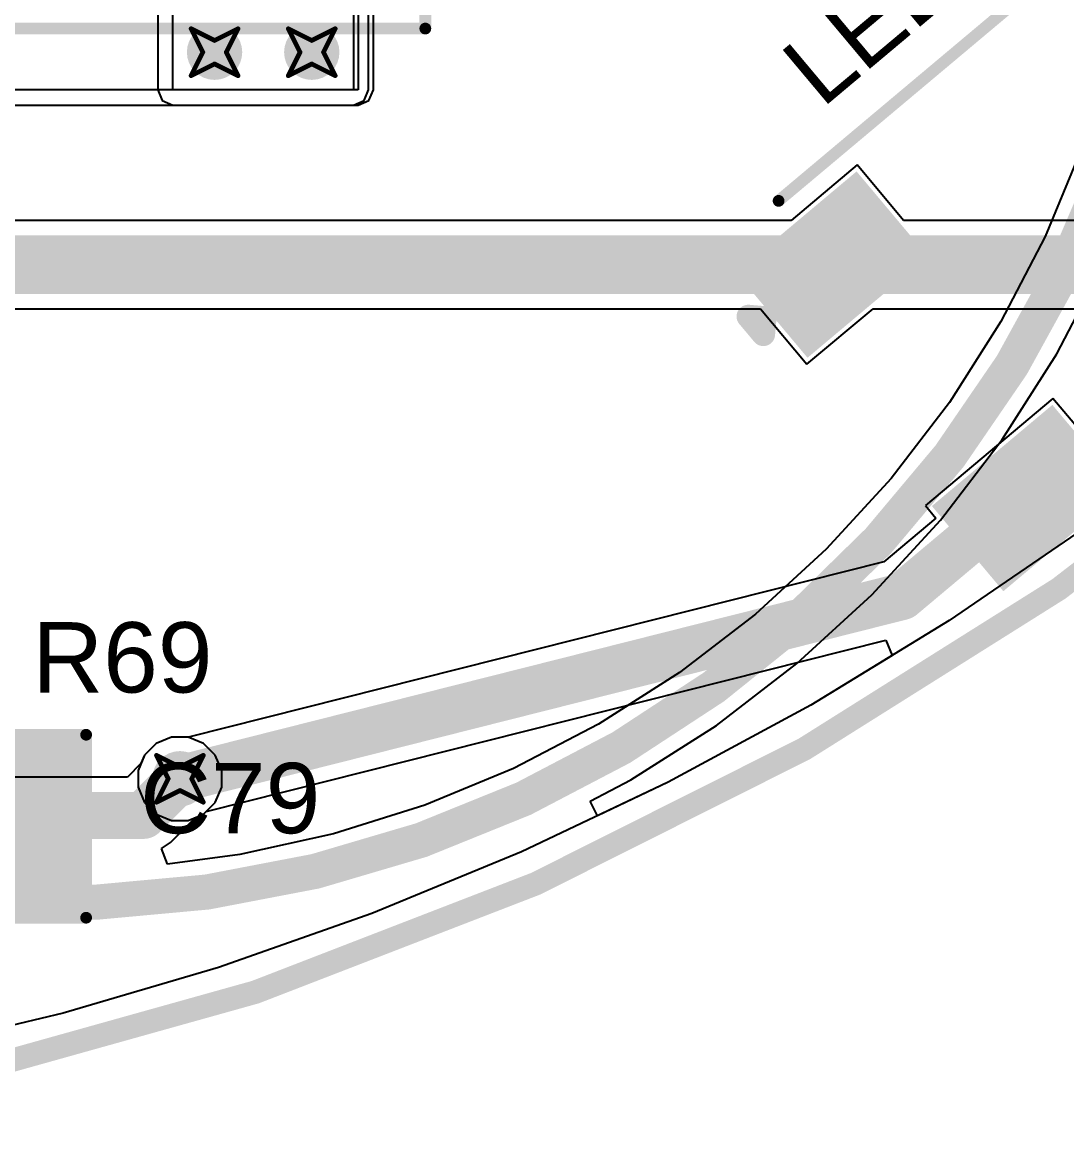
# Model space of a CAD drawing. Header units: inches. Extents: x -5 to 247, y -53 to 67.
# Drawn here: x 35.94 to 47.25, y -53.18 to -41.1 of the extents above; entities that cross this region are included whole.
import ezdxf

# ---------------------------------------------------------------- set-up
doc = ezdxf.new("R2010")
doc.units = ezdxf.units.IN
for name, color, linetype in [('Board Outline', 216, 'Continuous'), ('Bottom Layer', 5, 'Continuous'), ('Drill Drawing', 1, 'Continuous'), ('Top Layer', 1, 'Continuous'), ('Top Overlay', 2, 'Continuous'), ('Top Paste', 8, 'Continuous'), ('Top Solder', 216, 'Continuous'), ('Via Holes', 16, 'Continuous')]:
    doc.layers.add(name, color=color, linetype=linetype)
doc.styles.add('Arial', font='', dxfattribs={"height": 0.2})
doc.styles.get('Arial').set_extended_font_data('Arial')

# ---------------------------------------------------------------- blocks, each defined once
blk = doc.blocks.new('HMS0603_2R2_14')
at = {"layer": 'Top Layer'}
for points in [[(-4.552, 1.65), (-2.052, 1.65), (-2.052, -1.65), (-4.552, -1.65)], [(2.052, 1.65), (4.552, 1.65), (4.552, -1.65), (2.052, -1.65)]]:
    blk.add_hatch(color=1, dxfattribs=at).paths.add_polyline_path(points)
at = {"layer": 'Top Paste'}
for points in [[(-4.552, 1.65), (-2.052, 1.65), (-2.052, -1.65), (-4.552, -1.65)], [(2.052, 1.65), (4.552, 1.65), (4.552, -1.65), (2.052, -1.65)]]:
    blk.add_hatch(color=8, dxfattribs=at).paths.add_polyline_path(points)
at = {"layer": 'Top Solder'}
for points in [[(-4.603, 1.701), (-2.001, 1.701), (-2.001, -1.701), (-4.603, -1.701)], [(2.001, 1.701), (4.603, 1.701), (4.603, -1.701), (2.001, -1.701)]]:
    blk.add_hatch(color=216, dxfattribs=at).paths.add_polyline_path(points)
at = {"layer": 'Top Overlay'}
for points in [[(-3.7, 3.3, 0.127, 0.127, 0), (3.7, 3.3, 0.127, 0.127, 0)], [(-3.7, 1.881, 0.127, 0.127, 0), (-3.7, 3.3, 0.127, 0.127, 0)], [(3.7, 1.881, 0.127, 0.127, 0), (3.7, 3.3, 0.127, 0.127, 0)], [(-3.7, -3.3, 0.127, 0.127, 0), (-3.7, -1.881, 0.127, 0.127, 0)], [(3.7, -3.3, 0.127, 0.127, 0), (3.7, -1.881, 0.127, 0.127, 0)], [(-3.7, -3.3, 0.127, 0.127, 0), (3.7, -3.3, 0.127, 0.127, 0)]]:
    blk.add_lwpolyline(points, format="xyseb", dxfattribs=at)
for points in [[(-3.732, 3.3, 0.0635, 0.0635, 1), (-3.668, 3.3, 0.0635, 0.0635, 1)], [(-3.732, 3.3, 0.0635, 0.0635, 1), (-3.668, 3.3, 0.0635, 0.0635, 1)], [(3.668, 3.3, 0.0635, 0.0635, 1), (3.732, 3.3, 0.0635, 0.0635, 1)], [(3.668, 3.3, 0.0635, 0.0635, 1), (3.732, 3.3, 0.0635, 0.0635, 1)], [(-3.732, 1.881, 0.0635, 0.0635, 1), (-3.668, 1.881, 0.0635, 0.0635, 1)], [(3.668, 1.881, 0.0635, 0.0635, 1), (3.732, 1.881, 0.0635, 0.0635, 1)], [(-3.732, -1.881, 0.0635, 0.0635, 1), (-3.668, -1.881, 0.0635, 0.0635, 1)], [(3.668, -1.881, 0.0635, 0.0635, 1), (3.732, -1.881, 0.0635, 0.0635, 1)], [(-3.732, -3.3, 0.0635, 0.0635, 1), (-3.668, -3.3, 0.0635, 0.0635, 1)], [(-3.732, -3.3, 0.0635, 0.0635, 1), (-3.668, -3.3, 0.0635, 0.0635, 1)], [(3.668, -3.3, 0.0635, 0.0635, 1), (3.732, -3.3, 0.0635, 0.0635, 1)], [(3.668, -3.3, 0.0635, 0.0635, 1), (3.732, -3.3, 0.0635, 0.0635, 1)]]:
    blk.add_lwpolyline(points, format="xyseb", close=True, dxfattribs=at)
blk = doc.blocks.new('C___1206_57')
at = {"layer": 'Top Layer'}
for points in [[(-2.032, 0.889), (-0.508, 0.889), (-0.508, -0.889), (-2.032, -0.889)], [(0.508, 0.889), (2.032, 0.889), (2.032, -0.889), (0.508, -0.889)]]:
    blk.add_hatch(color=1, dxfattribs=at).paths.add_polyline_path(points)
at = {"layer": 'Top Paste'}
for points in [[(-2.032, 0.889), (-0.508, 0.889), (-0.508, -0.889), (-2.032, -0.889)], [(0.508, 0.889), (2.032, 0.889), (2.032, -0.889), (0.508, -0.889)]]:
    blk.add_hatch(color=8, dxfattribs=at).paths.add_polyline_path(points)
at = {"layer": 'Top Solder'}
for points in [[(-2.1336, 0.9906), (-0.4064, 0.9906), (-0.4064, -0.9906), (-2.1336, -0.9906)], [(0.4064, 0.9906), (2.1336, 0.9906), (2.1336, -0.9906), (0.4064, -0.9906)]]:
    blk.add_hatch(color=216, dxfattribs=at).paths.add_polyline_path(points)
at = {"layer": 'Top Overlay'}
for points in [[(-0.6096, 0.9906, 0.127, 0.127, 0), (-2.1336, 0.9906, 0.127, 0.127, 0)], [(-2.1336, 0.9906, 0.127, 0.127, 0), (-2.1336, -0.9906, 0.127, 0.127, 0)], [(2.1336, 0.9906, 0.127, 0.127, 0), (0.6096, 0.9906, 0.127, 0.127, 0)], [(2.1336, 0.9906, 0.127, 0.127, 0), (2.1336, -0.9906, 0.127, 0.127, 0)], [(-0.6096, -0.9906, 0.127, 0.127, 0), (-2.1336, -0.9906, 0.127, 0.127, 0)], [(2.1336, -0.9906, 0.127, 0.127, 0), (0.6096, -0.9906, 0.127, 0.127, 0)]]:
    blk.add_lwpolyline(points, format="xyseb", dxfattribs=at)
for points in [[(-2.16535, 0.9906, 0.0635, 0.0635, 1), (-2.10185, 0.9906, 0.0635, 0.0635, 1)], [(-2.16535, 0.9906, 0.0635, 0.0635, 1), (-2.10185, 0.9906, 0.0635, 0.0635, 1)], [(-0.64135, 0.9906, 0.0635, 0.0635, 1), (-0.57785, 0.9906, 0.0635, 0.0635, 1)], [(0.57785, 0.9906, 0.0635, 0.0635, 1), (0.64135, 0.9906, 0.0635, 0.0635, 1)], [(2.10185, 0.9906, 0.0635, 0.0635, 1), (2.16535, 0.9906, 0.0635, 0.0635, 1)], [(2.10185, 0.9906, 0.0635, 0.0635, 1), (2.16535, 0.9906, 0.0635, 0.0635, 1)], [(-2.16535, -0.9906, 0.0635, 0.0635, 1), (-2.10185, -0.9906, 0.0635, 0.0635, 1)], [(-2.16535, -0.9906, 0.0635, 0.0635, 1), (-2.10185, -0.9906, 0.0635, 0.0635, 1)], [(-0.64135, -0.9906, 0.0635, 0.0635, 1), (-0.57785, -0.9906, 0.0635, 0.0635, 1)], [(0.57785, -0.9906, 0.0635, 0.0635, 1), (0.64135, -0.9906, 0.0635, 0.0635, 1)], [(2.10185, -0.9906, 0.0635, 0.0635, 1), (2.16535, -0.9906, 0.0635, 0.0635, 1)], [(2.10185, -0.9906, 0.0635, 0.0635, 1), (2.16535, -0.9906, 0.0635, 0.0635, 1)]]:
    blk.add_lwpolyline(points, format="xyseb", close=True, dxfattribs=at)
blk = doc.blocks.new('WS2812B_XF02_W_74')
at = {"layer": 'Top Layer'}
for points in [[(-3.25, 2.15), (-1.75, 2.15), (-1.75, 1.15), (-3.25, 1.15)], [(3.25, 1.15), (1.75, 1.15), (1.75, 2.15), (3.25, 2.15)], [(-3.25, -1.15), (-1.75, -1.15), (-1.75, -2.15), (-3.25, -2.15)], [(1.75, -1.15), (3.25, -1.15), (3.25, -2.15), (1.75, -2.15)]]:
    blk.add_hatch(color=1, dxfattribs=at).paths.add_polyline_path(points)
at = {"layer": 'Top Paste'}
for points in [[(-3.25, 2.15), (-1.75, 2.15), (-1.75, 1.15), (-3.25, 1.15)], [(3.25, 1.15), (1.75, 1.15), (1.75, 2.15), (3.25, 2.15)], [(-3.25, -1.15), (-1.75, -1.15), (-1.75, -2.15), (-3.25, -2.15)], [(1.75, -1.15), (3.25, -1.15), (3.25, -2.15), (1.75, -2.15)]]:
    blk.add_hatch(color=8, dxfattribs=at).paths.add_polyline_path(points)
at = {"layer": 'Top Solder'}
for points in [[(-3.352, 2.252), (-1.648, 2.252), (-1.648, 1.048), (-3.352, 1.048)], [(3.352, 1.048), (1.648, 1.048), (1.648, 2.252), (3.352, 2.252)], [(-3.352, -1.048), (-1.648, -1.048), (-1.648, -2.252), (-3.352, -2.252)], [(1.648, -1.048), (3.352, -1.048), (3.352, -2.252), (1.648, -2.252)]]:
    blk.add_hatch(color=216, dxfattribs=at).paths.add_polyline_path(points)
at = {"layer": 'Top Overlay'}
for points in [[(-2.5, 2.551, 0.127, 0.127, 0), (2.5, 2.551, 0.127, 0.127, 0)], [(-3.556, 1.803, 0.254, 0.254, 0), (-3.556, 1.549, 0.254, 0.254, 0)], [(-3.556, 1.803, 0.254, 0.254, 0), (-3.429, 1.676, 0.254, 0.254, 0)], [(-3.556, 1.549, 0.254, 0.254, 0), (-3.429, 1.676, 0.254, 0.254, 0)], [(-2.5, -2.551, 0.127, 0.127, 0), (2.5, -2.551, 0.127, 0.127, 0)]]:
    blk.add_lwpolyline(points, format="xyseb", dxfattribs=at)
for points in [[(-2.532, 2.551, 0.0635, 0.0635, 1), (-2.468, 2.551, 0.0635, 0.0635, 1)], [(2.468, 2.551, 0.0635, 0.0635, 1), (2.532, 2.551, 0.0635, 0.0635, 1)], [(-3.62, 1.803, 0.127, 0.127, 1), (-3.493, 1.803, 0.127, 0.127, 1)], [(-3.62, 1.803, 0.127, 0.127, 1), (-3.493, 1.803, 0.127, 0.127, 1)], [(-3.493, 1.676, 0.127, 0.127, 1), (-3.366, 1.676, 0.127, 0.127, 1)], [(-3.493, 1.676, 0.127, 0.127, 1), (-3.366, 1.676, 0.127, 0.127, 1)], [(-3.619, 1.549, 0.127, 0.127, 1), (-3.493, 1.549, 0.127, 0.127, 1)], [(-3.619, 1.549, 0.127, 0.127, 1), (-3.493, 1.549, 0.127, 0.127, 1)], [(-2.532, -2.551, 0.0635, 0.0635, 1), (-2.468, -2.551, 0.0635, 0.0635, 1)], [(2.468, -2.551, 0.0635, 0.0635, 1), (2.532, -2.551, 0.0635, 0.0635, 1)]]:
    blk.add_lwpolyline(points, format="xyseb", close=True, dxfattribs=at)

msp = doc.modelspace()

# ---------------------------------------------------------------- hatches: boundary and pattern name
at = {"layer": 'Bottom Layer'}
h = msp.add_hatch(color=5, dxfattribs=at)
edge = h.paths.add_edge_path()
edge.add_arc((38.018, -41.427), 0.3, 0, 360)
h = msp.add_hatch(color=5, dxfattribs=at)
edge = h.paths.add_edge_path()
edge.add_arc((39.071, -41.427), 0.3, 0, 360)
h = msp.add_hatch(color=5, dxfattribs=at)
edge = h.paths.add_edge_path()
edge.add_arc((37.643, -49.295), 0.3, 0, 360)
at = {"layer": 'Top Layer'}
h = msp.add_hatch(color=1, dxfattribs=at)
edge = h.paths.add_edge_path()
edge.add_arc((38.018, -41.427), 0.3, 0, 360)
h = msp.add_hatch(color=1, dxfattribs=at)
edge = h.paths.add_edge_path()
edge.add_arc((39.071, -41.427), 0.3, 0, 360)
h = msp.add_hatch(color=1, dxfattribs=at)
edge = h.paths.add_edge_path()
edge.add_arc((37.643, -49.295), 0.3, 0, 360)
at = {"layer": 'Via Holes'}
h = msp.add_hatch(color=7, dxfattribs=at)
edge = h.paths.add_edge_path()
edge.add_arc((38.018, -41.427), 0.15, 0, 360)
h = msp.add_hatch(color=7, dxfattribs=at)
edge = h.paths.add_edge_path()
edge.add_arc((39.071, -41.427), 0.15, 0, 360)
h = msp.add_hatch(color=7, dxfattribs=at)
edge = h.paths.add_edge_path()
edge.add_arc((37.643, -49.295), 0.15, 0, 360)

# ---------------------------------------------------------------- linework, layer by layer
at = {"layer": 'Board Outline'}
msp.add_lwpolyline([(49.772, 6.348, 0.254, 0.254, -0.6504), (32.118, -53.055, 0.254, 0.254, 0)], format="xyseb", dxfattribs=at)
at = {"layer": 'Bottom Layer'}
for p, q in [((37.402, -33.926), (37.402, -41.834)), ((37.567, -41.834), (37.567, -33.926)), ((39.522, -34.644), (39.522, -41.834)), ((39.687, -41.834), (39.687, -34.712)), ((37.402, -41.834), (37.45, -41.95)), ((39.522, -41.834), (37.567, -41.834)), ((39.639, -41.95), (39.687, -41.834)), ((37.45, -41.95), (37.567, -41.999)), ((37.567, -41.999), (39.522, -41.999)), ((39.522, -41.999), (39.639, -41.95)), ((47.413, -42.463), (47.016, -43.423)), ((47.016, -43.423), (46.536, -44.344)), ((47.141, -44.694), (47.649, -43.718)), ((46.536, -44.344), (45.978, -45.22)), ((46.551, -45.621), (47.141, -44.694)), ((45.978, -45.22), (45.346, -46.044)), ((45.881, -46.494), (46.551, -45.621)), ((45.346, -46.044), (44.644, -46.81)), ((45.138, -47.304), (45.881, -46.494)), ((47.427, -46.589), (45.977, -47.582)), ((44.644, -46.81), (43.878, -47.512)), ((44.327, -48.047), (45.138, -47.304)), ((43.878, -47.512), (43.054, -48.144)), ((45.977, -47.582), (44.477, -48.497)), ((43.455, -48.717), (44.327, -48.047)), ((43.054, -48.144), (42.178, -48.702)), ((44.477, -48.497), (42.932, -49.333)), ((42.178, -48.702), (41.257, -49.182)), ((42.528, -49.308), (43.455, -48.717)), ((37.387, -48.912), (37.259, -49.039)), ((37.553, -48.843), (37.387, -48.912)), ((37.733, -48.843), (37.553, -48.843)), ((37.899, -48.912), (37.733, -48.843)), ((38.026, -49.039), (37.899, -48.912)), ((37.221, -49.131), (37.075, -49.277)), ((37.259, -49.039), (37.221, -49.131)), ((38.095, -49.205), (38.026, -49.039)), ((37.075, -49.277), (30.159, -49.277)), ((38.095, -49.385), (38.095, -49.205)), ((41.257, -49.182), (40.297, -49.579)), ((38.026, -49.552), (38.095, -49.385)), ((42.088, -49.536), (42.528, -49.308)), ((42.932, -49.333), (42.167, -49.696)), ((37.899, -49.679), (38.026, -49.552)), ((40.297, -49.579), (39.306, -49.892)), ((42.167, -49.696), (42.088, -49.536)), ((37.539, -49.985), (37.807, -49.717)), ((37.807, -49.717), (37.899, -49.679)), ((37.443, -50.049), (37.539, -49.985)), ((39.306, -49.892), (38.292, -50.116)), ((37.507, -50.22), (37.443, -50.049)), ((38.292, -50.116), (37.507, -50.22))]:
    msp.add_line(p, q, dxfattribs=at)
for points in [[(48.45, -39.171, 0.381, 0.381, -0.411701), (35.55, -50.623, 0.381, 0.381, 0)], [(37.246, -49.692, 0.508, 0.508, 0), (37.643, -49.295, 0.508, 0.508, 0)], [(22.034, -49.692, 0.508, 0.508, 0), (37.246, -49.692, 0.508, 0.508, 0)]]:
    msp.add_lwpolyline(points, format="xyseb", dxfattribs=at)
for points in [[(37.516, -49.295, 0.254, 0.254, 1), (37.77, -49.295, 0.254, 0.254, 1)], [(37.119, -49.692, 0.254, 0.254, 1), (37.373, -49.692, 0.254, 0.254, 1)], [(37.119, -49.692, 0.254, 0.254, 1), (37.373, -49.692, 0.254, 0.254, 1)]]:
    msp.add_lwpolyline(points, format="xyseb", close=True, dxfattribs=at)
at = {"layer": 'Drill Drawing'}
for points in [[(37.764, -41.173, 0.0508, 0.0508, 0), (38.018, -41.3, 0.0508, 0.0508, 0)], [(37.764, -41.173, 0.0508, 0.0508, 0), (37.891, -41.427, 0.0508, 0.0508, 0)], [(38.018, -41.3, 0.0508, 0.0508, 0), (38.272, -41.173, 0.0508, 0.0508, 0)], [(38.145, -41.427, 0.0508, 0.0508, 0), (38.272, -41.173, 0.0508, 0.0508, 0)], [(38.817, -41.173, 0.0508, 0.0508, 0), (39.071, -41.3, 0.0508, 0.0508, 0)], [(38.817, -41.173, 0.0508, 0.0508, 0), (38.944, -41.427, 0.0508, 0.0508, 0)], [(39.071, -41.3, 0.0508, 0.0508, 0), (39.325, -41.173, 0.0508, 0.0508, 0)], [(39.198, -41.427, 0.0508, 0.0508, 0), (39.325, -41.173, 0.0508, 0.0508, 0)], [(37.764, -41.681, 0.0508, 0.0508, 0), (37.891, -41.427, 0.0508, 0.0508, 0)], [(38.145, -41.427, 0.0508, 0.0508, 0), (38.272, -41.681, 0.0508, 0.0508, 0)], [(38.817, -41.681, 0.0508, 0.0508, 0), (38.944, -41.427, 0.0508, 0.0508, 0)], [(39.198, -41.427, 0.0508, 0.0508, 0), (39.325, -41.681, 0.0508, 0.0508, 0)], [(37.764, -41.681, 0.0508, 0.0508, 0), (38.018, -41.554, 0.0508, 0.0508, 0)], [(38.018, -41.554, 0.0508, 0.0508, 0), (38.272, -41.681, 0.0508, 0.0508, 0)], [(38.817, -41.681, 0.0508, 0.0508, 0), (39.071, -41.554, 0.0508, 0.0508, 0)], [(39.071, -41.554, 0.0508, 0.0508, 0), (39.325, -41.681, 0.0508, 0.0508, 0)], [(37.389, -49.041, 0.0508, 0.0508, 0), (37.643, -49.168, 0.0508, 0.0508, 0)], [(37.389, -49.041, 0.0508, 0.0508, 0), (37.516, -49.295, 0.0508, 0.0508, 0)], [(37.643, -49.168, 0.0508, 0.0508, 0), (37.897, -49.041, 0.0508, 0.0508, 0)], [(37.77, -49.295, 0.0508, 0.0508, 0), (37.897, -49.041, 0.0508, 0.0508, 0)], [(37.389, -49.549, 0.0508, 0.0508, 0), (37.516, -49.295, 0.0508, 0.0508, 0)], [(37.77, -49.295, 0.0508, 0.0508, 0), (37.897, -49.549, 0.0508, 0.0508, 0)], [(37.389, -49.549, 0.0508, 0.0508, 0), (37.643, -49.422, 0.0508, 0.0508, 0)], [(37.643, -49.422, 0.0508, 0.0508, 0), (37.897, -49.549, 0.0508, 0.0508, 0)]]:
    msp.add_lwpolyline(points, format="xyseb", dxfattribs=at)
for points in [[(37.751, -41.173, 0.0254, 0.0254, 1), (37.777, -41.173, 0.0254, 0.0254, 1)], [(37.751, -41.173, 0.0254, 0.0254, 1), (37.777, -41.173, 0.0254, 0.0254, 1)], [(38.259, -41.173, 0.0254, 0.0254, 1), (38.285, -41.173, 0.0254, 0.0254, 1)], [(38.259, -41.173, 0.0254, 0.0254, 1), (38.285, -41.173, 0.0254, 0.0254, 1)], [(38.804, -41.173, 0.0254, 0.0254, 1), (38.83, -41.173, 0.0254, 0.0254, 1)], [(38.804, -41.173, 0.0254, 0.0254, 1), (38.83, -41.173, 0.0254, 0.0254, 1)], [(39.312, -41.173, 0.0254, 0.0254, 1), (39.338, -41.173, 0.0254, 0.0254, 1)], [(39.312, -41.173, 0.0254, 0.0254, 1), (39.338, -41.173, 0.0254, 0.0254, 1)], [(38.005, -41.3, 0.0254, 0.0254, 1), (38.031, -41.3, 0.0254, 0.0254, 1)], [(38.005, -41.3, 0.0254, 0.0254, 1), (38.031, -41.3, 0.0254, 0.0254, 1)], [(39.058, -41.3, 0.0254, 0.0254, 1), (39.084, -41.3, 0.0254, 0.0254, 1)], [(39.058, -41.3, 0.0254, 0.0254, 1), (39.084, -41.3, 0.0254, 0.0254, 1)], [(37.878, -41.427, 0.0254, 0.0254, 1), (37.904, -41.427, 0.0254, 0.0254, 1)], [(37.878, -41.427, 0.0254, 0.0254, 1), (37.904, -41.427, 0.0254, 0.0254, 1)], [(38.132, -41.427, 0.0254, 0.0254, 1), (38.158, -41.427, 0.0254, 0.0254, 1)], [(38.132, -41.427, 0.0254, 0.0254, 1), (38.158, -41.427, 0.0254, 0.0254, 1)], [(38.931, -41.427, 0.0254, 0.0254, 1), (38.957, -41.427, 0.0254, 0.0254, 1)], [(38.931, -41.427, 0.0254, 0.0254, 1), (38.957, -41.427, 0.0254, 0.0254, 1)], [(39.185, -41.427, 0.0254, 0.0254, 1), (39.211, -41.427, 0.0254, 0.0254, 1)], [(39.185, -41.427, 0.0254, 0.0254, 1), (39.211, -41.427, 0.0254, 0.0254, 1)], [(38.005, -41.554, 0.0254, 0.0254, 1), (38.031, -41.554, 0.0254, 0.0254, 1)], [(38.005, -41.554, 0.0254, 0.0254, 1), (38.031, -41.554, 0.0254, 0.0254, 1)], [(39.058, -41.554, 0.0254, 0.0254, 1), (39.084, -41.554, 0.0254, 0.0254, 1)], [(39.058, -41.554, 0.0254, 0.0254, 1), (39.084, -41.554, 0.0254, 0.0254, 1)], [(37.751, -41.681, 0.0254, 0.0254, 1), (37.777, -41.681, 0.0254, 0.0254, 1)], [(37.751, -41.681, 0.0254, 0.0254, 1), (37.777, -41.681, 0.0254, 0.0254, 1)], [(38.259, -41.681, 0.0254, 0.0254, 1), (38.285, -41.681, 0.0254, 0.0254, 1)], [(38.259, -41.681, 0.0254, 0.0254, 1), (38.285, -41.681, 0.0254, 0.0254, 1)], [(38.804, -41.681, 0.0254, 0.0254, 1), (38.83, -41.681, 0.0254, 0.0254, 1)], [(38.804, -41.681, 0.0254, 0.0254, 1), (38.83, -41.681, 0.0254, 0.0254, 1)], [(39.312, -41.681, 0.0254, 0.0254, 1), (39.338, -41.681, 0.0254, 0.0254, 1)], [(39.312, -41.681, 0.0254, 0.0254, 1), (39.338, -41.681, 0.0254, 0.0254, 1)], [(37.376, -49.041, 0.0254, 0.0254, 1), (37.401, -49.041, 0.0254, 0.0254, 1)], [(37.376, -49.041, 0.0254, 0.0254, 1), (37.401, -49.041, 0.0254, 0.0254, 1)], [(37.884, -49.041, 0.0254, 0.0254, 1), (37.909, -49.041, 0.0254, 0.0254, 1)], [(37.884, -49.041, 0.0254, 0.0254, 1), (37.909, -49.041, 0.0254, 0.0254, 1)], [(37.63, -49.168, 0.0254, 0.0254, 1), (37.656, -49.168, 0.0254, 0.0254, 1)], [(37.63, -49.168, 0.0254, 0.0254, 1), (37.656, -49.168, 0.0254, 0.0254, 1)], [(37.503, -49.295, 0.0254, 0.0254, 1), (37.529, -49.295, 0.0254, 0.0254, 1)], [(37.503, -49.295, 0.0254, 0.0254, 1), (37.529, -49.295, 0.0254, 0.0254, 1)], [(37.757, -49.295, 0.0254, 0.0254, 1), (37.782, -49.295, 0.0254, 0.0254, 1)], [(37.757, -49.295, 0.0254, 0.0254, 1), (37.782, -49.295, 0.0254, 0.0254, 1)], [(37.63, -49.422, 0.0254, 0.0254, 1), (37.656, -49.422, 0.0254, 0.0254, 1)], [(37.63, -49.422, 0.0254, 0.0254, 1), (37.656, -49.422, 0.0254, 0.0254, 1)], [(37.376, -49.549, 0.0254, 0.0254, 1), (37.401, -49.549, 0.0254, 0.0254, 1)], [(37.376, -49.549, 0.0254, 0.0254, 1), (37.401, -49.549, 0.0254, 0.0254, 1)], [(37.884, -49.549, 0.0254, 0.0254, 1), (37.909, -49.549, 0.0254, 0.0254, 1)], [(37.884, -49.549, 0.0254, 0.0254, 1), (37.909, -49.549, 0.0254, 0.0254, 1)]]:
    msp.add_lwpolyline(points, format="xyseb", close=True, dxfattribs=at)
at = {"layer": 'Top Layer'}
for p, q in [((39.573, -40.208), (39.573, -41.834)), ((39.738, -41.834), (39.738, -40.208)), ((39.573, -41.834), (34.036, -41.834)), ((39.69, -41.95), (39.738, -41.834)), ((34.036, -41.999), (39.573, -41.999)), ((39.573, -41.999), (39.69, -41.95)), ((44.979, -42.648), (44.263, -43.248)), ((45.483, -43.248), (44.979, -42.648)), ((44.263, -43.248), (34.332, -43.248)), ((47.455, -43.248), (45.483, -43.248)), ((34.133, -44.206), (43.931, -44.206)), ((43.931, -44.206), (44.435, -44.807)), ((44.435, -44.807), (45.151, -44.206)), ((45.151, -44.206), (47.654, -44.206)), ((47.1, -45.176), (45.718, -46.336)), ((47.825, -46.039), (47.1, -45.176)), ((45.718, -46.336), (45.832, -46.472)), ((45.832, -46.472), (45.27, -46.944)), ((45.27, -46.944), (37.736, -48.844)), ((37.927, -49.651), (45.289, -47.794)), ((45.289, -47.794), (45.359, -47.96)), ((45.359, -47.96), (44.477, -48.497)), ((44.477, -48.497), (42.932, -49.333)), ((37.387, -48.912), (37.259, -49.039)), ((37.553, -48.843), (37.387, -48.912)), ((37.733, -48.843), (37.553, -48.843)), ((37.736, -48.844), (37.733, -48.843)), ((37.259, -49.039), (37.19, -49.205)), ((37.19, -49.205), (37.19, -49.385)), ((37.19, -49.385), (37.259, -49.552)), ((42.932, -49.333), (41.344, -50.086)), ((37.259, -49.552), (37.387, -49.679)), ((37.387, -49.679), (37.553, -49.748)), ((37.553, -49.748), (37.733, -49.748)), ((37.733, -49.748), (37.899, -49.679)), ((37.899, -49.679), (37.927, -49.651)), ((41.344, -50.086), (39.72, -50.755)), ((39.72, -50.755), (38.062, -51.339)), ((38.062, -51.339), (36.377, -51.834)), ((36.377, -51.834), (34.667, -52.24))]:
    msp.add_line(p, q, dxfattribs=at)
for points in [[(34.133, -43.727, 0.635, 0.635, 0), (44.625, -43.727, 0.635, 0.635, 0)], [(44.707, -43.727, 0.635, 0.635, 0), (47.654, -43.727, 0.635, 0.635, 0)], [(46.41, -46.528, 0.508, 0.508, 0), (46.828, -46.255, 0.508, 0.508, 0)], [(45.463, -47.322, 0.508, 0.508, 0), (46.41, -46.528, 0.508, 0.508, 0)], [(37.643, -49.295, 0.508, 0.508, 0), (45.463, -47.322, 0.508, 0.508, 0)]]:
    msp.add_lwpolyline(points, format="xyseb", dxfattribs=at)
for points in [[(44.466, -43.727, 0.318, 0.318, 1), (44.784, -43.727, 0.318, 0.318, 1)], [(44.548, -43.727, 0.318, 0.318, 1), (44.866, -43.727, 0.318, 0.318, 1)], [(46.701, -46.255, 0.254, 0.254, 1), (46.955, -46.255, 0.254, 0.254, 1)], [(46.283, -46.528, 0.254, 0.254, 1), (46.537, -46.528, 0.254, 0.254, 1)], [(46.283, -46.528, 0.254, 0.254, 1), (46.537, -46.528, 0.254, 0.254, 1)], [(45.336, -47.322, 0.254, 0.254, 1), (45.59, -47.322, 0.254, 0.254, 1)], [(45.336, -47.322, 0.254, 0.254, 1), (45.59, -47.322, 0.254, 0.254, 1)], [(37.516, -49.295, 0.254, 0.254, 1), (37.77, -49.295, 0.254, 0.254, 1)]]:
    msp.add_lwpolyline(points, format="xyseb", close=True, dxfattribs=at)

# ---------------------------------------------------------------- block references
msp.add_blockref('HMS0603_2R2_14', (36.601, -37.871))
for name, p, rotation in [('WS2812B_XF02_W_74', (47.683, -43.384), 40), ('C___1206_57', (34.493, -49.809), 180)]:
    msp.add_blockref(name, p, dxfattribs=dict(rotation=rotation))

# ---------------------------------------------------------------- texts
at = {"layer": 'Top Overlay', "style": 'Arial'}
msp.add_text('LED4', height=0.762, rotation=40, dxfattribs=at).set_placement((44.597, -42.043))
for s, p in [('R69', (36.043, -48.361)), ('C79', (37.211, -49.885))]:
    msp.add_text(s, height=0.762, dxfattribs=at).set_placement(p)

doc.saveas('drawing.dxf')
